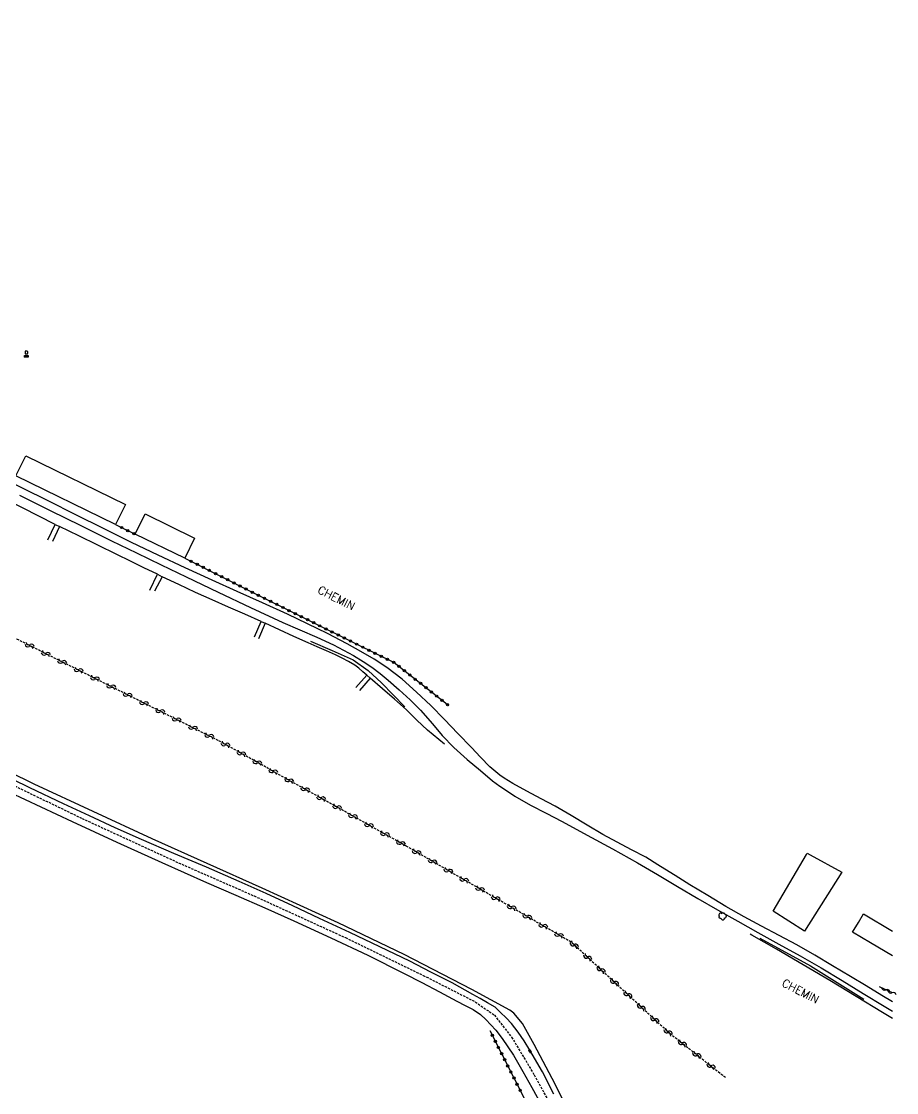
# Model space of a CAD drawing. Header units: millimetres. Extents: x 81006 to 82001, y 143028 to 144000.
# Drawn here: x 81809.5 to 82000.9, y 143436.8 to 143670.9 of the extents above; entities that cross this region are included whole.
import ezdxf
from ezdxf.enums import TextEntityAlignment as Align

# ---------------------------------------------------------------- set-up
doc = ezdxf.new("R2010")
doc.units = ezdxf.units.MM
doc.linetypes.add('DASHED', pattern=[0.75, 0.5, -0.25])
doc.layers.get('0').update_dxf_attribs({"linetype": 'CONTINUOUS'})
for name, color, linetype in [('W0001', 6, 'DASHED'), ('W0008', 7, 'CONTINUOUS'), ('W0010', 4, 'CONTINUOUS'), ('W0071', 7, 'CONTINUOUS'), ('W0104', 1, 'CONTINUOUS'), ('W0105', 7, 'CONTINUOUS'), ('W0132', 7, 'CONTINUOUS'), ('W0300', 7, 'CONTINUOUS'), ('W0310', 3, 'CONTINUOUS'), ('W0323', 7, 'CONTINUOUS'), ('W0401', 7, 'CONTINUOUS'), ('W0438', 7, 'CONTINUOUS'), ('W0500', 5, 'DASHED'), ('W0510', 5, 'CONTINUOUS'), ('W0511', 5, 'CONTINUOUS'), ('W0989', 7, 'CONTINUOUS')]:
    doc.layers.add(name, color=color, linetype=linetype)
doc.styles.get("Standard").update_dxf_attribs({"font": 'romans.shx', "width": 0.85})

# ---------------------------------------------------------------- blocks, each defined once
blk = doc.blocks.new('T401')
for p, q in [((-0.3, 0.3), (0, 0.3)), ((-0.3, -0.25), (-0.3, 0.3)), ((-0.3, 0.15), (0, 0.15)), ((-0.3, 0), (0, 0)), ((0, 0.3), (0, -0.25)), ((-0.3, -0.15), (0, -0.15)), ((-0.3, -0.25), (-0.3, -0.3)), ((-0.3, -0.3), (0, -0.3)), ((0, -0.3), (0, -0.25))]:
    blk.add_line(p, q)
blk = doc.blocks.new('T438')
for p, q in [((-0.4, 0.2), (0.4, 0.2)), ((-0.4, -0.2), (-0.4, 0.2)), ((0.15, 1.1), (-0.3, 1.1)), ((-0.3, 1.1), (-0.3, 0.5)), ((-0.3, 0.5), (0.15, 0.5)), ((0.3, 0.65), (0.3, 0.95)), ((0.4, 0.2), (0.4, -0.2))]:
    blk.add_line(p, q)
at = {"flags": 128}
for points in [[(-0.4, -0.2), (0.4, 0.2)], [(0.4, -0.2), (-0.4, -0.2)]]:
    blk.add_lwpolyline(points, dxfattribs=at)
for centre, major_axis, start_param, end_param in [((0.15, 0.95), (0.106, -0.106), 0.785398, 2.356194), ((0.15, 0.65), (0.106, 0.106), 3.926991, 5.497787)]:
    blk.add_ellipse(centre, major_axis=major_axis, ratio=1, start_param=start_param, end_param=end_param)
blk = doc.blocks.new('T300')
for p, q in [((-0.8, 0.51), (-0.86, 0.34)), ((-0.86, 0.34), (-0.86, 0.17)), ((-0.86, 0.17), (-0.74, 0.06)), ((-0.69, 0.63), (-0.8, 0.51)), ((-0.8, -0.06), (-0.74, 0.06)), ((-0.74, 0.06), (-0.69, 0.11)), ((-0.57, 0.69), (-0.69, 0.63)), ((-0.46, 0.69), (-0.57, 0.69)), ((-0.29, 0.63), (-0.46, 0.69)), ((-0.29, 0.63), (-0.17, 0.74)), ((-0.23, 0.57), (-0.29, 0.63)), ((-0.17, 0.74), (-0.06, 0.8)), ((-0.06, 0.8), (0.06, 0.8)), ((0.06, 0.8), (0.23, 0.74)), ((0.23, 0.74), (0.34, 0.63)), ((0.34, 0.63), (0.4, 0.51)), ((0.46, 0.46), (0.34, 0.46)), ((0.4, 0.51), (0.4, 0.46)), ((0.57, 0.4), (0.46, 0.46)), ((0.57, 0.4), (0.69, 0.29)), ((0.69, 0.29), (0.74, 0.17)), ((0.74, 0.06), (0.69, -0.17)), ((0.74, 0.17), (0.74, 0.06)), ((-0.8, -0.17), (-0.8, -0.06)), ((-0.8, -0.23), (-0.8, -0.17)), ((-0.74, -0.34), (-0.8, -0.23)), ((-0.69, -0.4), (-0.74, -0.34)), ((-0.51, -0.46), (-0.69, -0.4)), ((-0.4, -0.46), (-0.51, -0.46)), ((-0.4, -0.46), (-0.34, -0.46)), ((-0.34, -0.46), (-0.34, -0.4)), ((-0.34, -0.51), (-0.34, -0.46)), ((-0.29, -0.63), (-0.34, -0.51)), ((-0.17, -0.74), (-0.29, -0.63)), ((-0.06, -0.8), (-0.17, -0.74)), ((0.06, -0.8), (-0.06, -0.8)), ((0.17, -0.74), (0.06, -0.8)), ((0.23, -0.69), (0.17, -0.74)), ((0.29, -0.46), (0.23, -0.46)), ((0.29, -0.63), (0.23, -0.69)), ((0.46, -0.4), (0.29, -0.46)), ((0.34, -0.51), (0.29, -0.63)), ((0.34, -0.51), (0.34, -0.46)), ((0.57, -0.34), (0.46, -0.4)), ((0.63, -0.29), (0.57, -0.34)), ((0.69, -0.17), (0.63, -0.29))]:
    blk.add_line(p, q)
blk = doc.blocks.new('t310o')
at = {"color": 0, "linetype": 'Continuous'}
for centre, start, end in [((-0.5, 0.38), 216.8699, 323.1304), ((0.5, -0.37), 36.8699, 143.1303)]:
    blk.add_arc(centre, 0.625, start, end, dxfattribs=at)
blk = doc.blocks.new('t323o')
at = {"color": 0, "linetype": 'Continuous'}
for radius in [0.25, 0.15]:
    blk.add_circle((0, 0), radius, dxfattribs=at)
blk = doc.blocks.new('t500o')
at = {"color": 0, "linetype": 'Continuous'}
for centre, start, end in [((-0.5, 0.625), 216.8699, 323.1301), ((0.5, -0.125), 36.8699, 143.1301), ((0.5, -0.625), 36.8699, 143.1301), ((-0.5, 0.125), 216.8699, 323.1301)]:
    blk.add_arc(centre, 0.625, start, end, dxfattribs=at)

msp = doc.modelspace()

# ---------------------------------------------------------------- linework, layer by layer
at = {"layer": 'W0001'}
msp.add_lwpolyline([(81800.62, 143507.4), (81822.78, 143496.7), (81843.89, 143487), (81860.41, 143479.76), (81880.36, 143470.65), (81897.4, 143462.39), (81908.77, 143456.61), (81912.96, 143453.69), (81916.72, 143448.91), (81921.66, 143440.67), (81929, 143427.14)], dxfattribs=at)
at = {"layer": 'W0008'}
for points in [[(81925.95, 143436.44), (81923.47, 143441.34), (81920.73, 143446.07), (81919.45, 143448.05), (81918.13, 143450), (81916.69, 143451.85), (81915.54, 143453.09), (81914.32, 143454.27), (81913.1, 143455.46), (81911.48, 143456.39), (81909.87, 143457.32), (81908.24, 143458.24), (81903.69, 143460.73), (81899.09, 143463.12), (81894.46, 143465.47), (81887.92, 143468.66), (81881.32, 143471.76), (81874.72, 143474.83), (81868.87, 143477.57), (81863.01, 143480.28), (81857.13, 143482.95), (81850.01, 143486.04), (81842.87, 143489.05), (81835.74, 143492.12), (81830.05, 143494.68), (81824.37, 143497.27), (81818.71, 143499.91), (81811.34, 143503.42), (81804.01, 143507)], [(81806.88, 143502.46), (81813.75, 143499.22), (81820.64, 143496), (81830.4, 143491.5), (81840.19, 143487.07), (81850.01, 143482.68), (81856.38, 143479.9), (81862.75, 143477.14), (81869.1, 143474.33), (81877.2, 143470.62), (81885.25, 143466.81), (81893.22, 143462.84), (81897.09, 143460.84), (81900.95, 143458.81), (81904.77, 143456.73), (81906.53, 143455.82), (81908.29, 143454.9), (81909.92, 143453.83), (81911.11, 143452.77), (81912.21, 143451.61), (81913.26, 143450.4), (81914.63, 143448.63), (81915.88, 143446.78), (81917.14, 143444.92), (81919.15, 143441.38), (81921.16, 143437.85), (81923.15, 143434.3)]]:
    msp.add_lwpolyline(points, dxfattribs=at)
at = {"layer": 'W0010'}
for points in [[(81872.74, 143535.48), (81877.5, 143533.45), (81882.04, 143531.35), (81885.36, 143529.07), (81888.27, 143526.33), (81893.35, 143521.1)], [(81971.02, 143470.54), (81982.1, 143464.49), (81993.73, 143457.2)]]:
    msp.add_lwpolyline(points, dxfattribs=at)
at = {"layer": 'W0071'}
for points in [[(81946.09, 143488.21), (81942.96, 143489.86), (81939.82, 143491.52), (81936.71, 143493.21), (81933.23, 143495.24), (81929.77, 143497.33), (81926.28, 143499.37), (81923.18, 143501.02), (81920.07, 143502.63), (81917.01, 143504.36), (81916.05, 143504.94), (81915.09, 143505.53), (81914.17, 143506.16), (81911.97, 143508.02), (81909.95, 143510.11), (81907.95, 143512.21), (81904.98, 143515.27), (81902.05, 143518.36), (81899.04, 143521.36), (81895.95, 143524.29), (81892.79, 143527.12), (81889.45, 143529.73), (81886.63, 143531.55), (81883.71, 143533.23), (81880.75, 143534.86), (81876.46, 143537.11), (81872.1, 143539.24), (81867.73, 143541.33), (81862.24, 143543.86), (81856.72, 143546.31), (81851.21, 143548.79), (81845.32, 143551.51), (81839.44, 143554.26), (81833.57, 143557.06), (81827.48, 143560.05), (81821.41, 143563.08), (81815.34, 143566.13), (81809.9, 143568.83), (81804.47, 143571.53)], [(81809.1, 143567.37), (81815.81, 143564.05), (81822.52, 143560.71), (81829.24, 143557.4), (81834.65, 143554.76), (81840.08, 143552.13), (81845.51, 143549.52), (81852.55, 143546.14), (81859.6, 143542.78), (81866.69, 143539.51), (81870.41, 143537.91), (81874.14, 143536.34), (81877.8, 143534.63), (81879.99, 143533.5), (81882.16, 143532.31), (81884.27, 143531.03), (81886.14, 143529.75), (81887.95, 143528.38), (81889.72, 143526.96), (81892.16, 143524.84), (81894.51, 143522.62), (81896.83, 143520.37), (81899.39, 143517.35), (81901.55, 143514.86), (81904.09, 143512.19), (81907, 143509.56), (81909.93, 143507.2), (81912.56, 143504.91), (81914.15, 143503.74), (81915.79, 143502.64), (81917.45, 143501.57), (81920.82, 143499.62), (81924.29, 143497.84), (81927.75, 143496.04), (81933.26, 143493.06), (81938.77, 143490.06), (81944.24, 143487), (81948.65, 143484.42), (81953.04, 143481.8), (81957.44, 143479.2), (81961.79, 143476.7), (81966.17, 143474.23), (81970.54, 143471.77), (81975.17, 143469.2), (81979.8, 143466.64), (81984.4, 143464.03), (81989.01, 143461.26), (81993.6, 143458.44), (81998.2, 143455.65), (82000, 143454.59)], [(82000, 143456.63), (81997.67, 143458.02), (81994.24, 143460.08), (81990.81, 143462.14), (81986.92, 143464.49), (81983.03, 143466.82), (81979.1, 143469.09), (81975.26, 143471.14), (81971.4, 143473.14), (81967.56, 143475.19), (81963.58, 143477.48), (81959.64, 143479.83), (81955.72, 143482.22), (81952.5, 143484.2), (81949.29, 143486.21), (81948.69, 143486.59), (81946.09, 143488.21)]]:
    msp.add_lwpolyline(points, dxfattribs=at)
at = {"layer": 'W0104'}
for points in [[(81830.08, 143560.97), (81808.28, 143571.61), (81810.44, 143575.98), (81832.27, 143565.36), (81830.08, 143560.97)], [(81845.28, 143553.62), (81834.38, 143558.84), (81836.6, 143563.26), (81847.38, 143557.97)]]:
    msp.add_lwpolyline(points, close=True, dxfattribs=at)
at = {"layer": 'W0105'}
for points in [[(81815.27, 143557.59), (81816.91, 143560.99), (81817.87, 143560.53), (81816.28, 143557.23)], [(81837.6, 143546.61), (81839.26, 143550.07), (81840.28, 143549.53), (81838.61, 143546.36)], [(81860.48, 143536.42), (81861.93, 143539.77), (81862.81, 143539.39), (81861.35, 143535.99)], [(81882.68, 143525.33), (81885.03, 143528.04), (81885.81, 143527.37), (81883.48, 143524.68)]]:
    msp.add_lwpolyline(points, dxfattribs=at)
at = {"layer": 'W0132'}
msp.add_lwpolyline([(81980.81, 143472.06), (81973.95, 143476.41), (81981.2, 143488.79), (81981.38, 143489.11), (81981.99, 143488.78), (81988.98, 143484.95)], close=True, dxfattribs=at)
msp.add_lwpolyline([(82000, 143466.68), (81995.23, 143469.52), (81991.31, 143471.85), (81992.58, 143473.99), (81993.68, 143475.84), (82000, 143472.08)], dxfattribs=at)
at = {"layer": 'W0310'}
msp.add_lwpolyline([(82000, 143458.57), (81997.21, 143459.91)], dxfattribs=at)
at = {"layer": 'W0323'}
for points in [[(81830.08, 143560.97), (81834.38, 143558.84)], [(81845.28, 143553.62), (81860.16, 143546.08), (81882.9, 143534.77), (81891.03, 143530.78), (81902.96, 143521.37)], [(81911.96, 143450.35), (81922.65, 143429.23)]]:
    msp.add_lwpolyline(points, dxfattribs=at)
at = {"layer": 'W0500'}
msp.add_lwpolyline([(81963.48, 143440.05), (81951.23, 143449.75), (81929.76, 143469.66), (81893.67, 143490.67), (81852.54, 143513.76), (81794.52, 143542.94), (81740.29, 143572.1), (81694.52, 143599.1), (81659.58, 143617.6), (81634.73, 143632.38), (81609.46, 143652.72), (81586.77, 143670.94)], dxfattribs=at)
at = {"layer": 'W0510'}
for points in [[(81816.91, 143560.99), (81813.32, 143562.79), (81809.73, 143564.6), (81806.15, 143566.4), (81802.62, 143568.17), (81799.1, 143569.95), (81795.57, 143571.72)], [(81839.26, 143550.07), (81836.3, 143551.52), (81833.34, 143552.97), (81830.38, 143554.43), (81826.21, 143556.46), (81822.04, 143558.49), (81817.87, 143560.53)], [(81861.93, 143539.77), (81858.37, 143541.33), (81854.8, 143542.88), (81851.24, 143544.46), (81847.58, 143546.13), (81843.93, 143547.83), (81840.28, 143549.53)], [(81885.03, 143528.04), (81884.18, 143528.78), (81883.34, 143529.52), (81882.45, 143530.2), (81881.08, 143531.04), (81879.64, 143531.76), (81878.18, 143532.46), (81876.21, 143533.37), (81874.22, 143534.22), (81872.23, 143535.09), (81869.08, 143536.51), (81865.95, 143537.95), (81862.81, 143539.39)], [(81902.04, 143512.93), (81902.04, 143512.93), (81898.32, 143515.99), (81896.02, 143518.22), (81893.7, 143520.41), (81891.09, 143522.75), (81888.45, 143525.06), (81885.81, 143527.37)], [(82000, 143452.98), (81997.83, 143454.29), (81986.29, 143461.25), (81974.69, 143468.09), (81969.29, 143471.19), (81968.92, 143471.39)]]:
    msp.add_lwpolyline(points, dxfattribs=at)
at = {"layer": 'W0511'}
msp.add_lwpolyline([(81936.27, 143419.34), (81927.05, 143436.97), (81927.04, 143436.98), (81926.61, 143437.8), (81926.24, 143438.59), (81926.23, 143438.59), (81921.66, 143447.28), (81919.07, 143451.87), (81917.2, 143454.17), (81916.3, 143454.79), (81908.03, 143459.31), (81893.25, 143466.98), (81878.79, 143473.9), (81862.18, 143481.44), (81838.12, 143492.23), (81812.33, 143504.2), (81790.51, 143514.94)], dxfattribs=at)

# ---------------------------------------------------------------- block references
at = {"layer": 'W0300'}
msp.add_blockref('T300', (81962.91, 143475.3), dxfattribs=at)
at = {"layer": 'W0310', "rotation": 154.3527752288483}
for p in [(81998.56, 143459.26), (81999.91, 143458.61)]:
    msp.add_blockref('t310o', p, dxfattribs=at)
at = {"layer": 'W0323'}
for p, rotation in [((81831.42, 143560.3), 333.6915911358914), ((81832.77, 143559.64), 333.6915911358914), ((81834.11, 143558.97), 333.6915911358914), ((81846.62, 143552.94), 333.1431743923591), ((81847.96, 143552.26), 333.1431743923591), ((81849.29, 143551.58), 333.1431743923591), ((81850.63, 143550.91), 333.1431743923591), ((81851.97, 143550.23), 333.1431743923591), ((81853.31, 143549.55), 333.1431743923591), ((81854.65, 143548.87), 333.1431743923591), ((81855.98, 143548.19), 333.1431743923591), ((81857.32, 143547.52), 333.1431743923591), ((81858.66, 143546.84), 333.1431743923591), ((81860, 143546.16), 333.1431743923591), ((81861.34, 143545.49), 333.5560173791678), ((81862.68, 143544.82), 333.5560173791678), ((81864.03, 143544.16), 333.5560173791678), ((81865.37, 143543.49), 333.5560173791678), ((81866.71, 143542.82), 333.5560173791678), ((81868.06, 143542.15), 333.5560173791678), ((81869.4, 143541.48), 333.5560173791678), ((81870.74, 143540.82), 333.5560173791678), ((81872.09, 143540.15), 333.5560173791678), ((81873.43, 143539.48), 333.5560173791678), ((81874.77, 143538.81), 333.5560173791678), ((81876.12, 143538.14), 333.5560173791678), ((81877.46, 143537.48), 333.5560173791678), ((81878.8, 143536.81), 333.5560173791678), ((81880.14, 143536.14), 333.5560173791678), ((81881.49, 143535.47), 333.5560173791678), ((81882.83, 143534.8), 333.5560173791678), ((81884.18, 143534.14), 333.8424188523044), ((81885.52, 143533.48), 333.8424188523044), ((81886.87, 143532.82), 333.8424188523044), ((81888.22, 143532.16), 333.8424188523044), ((81889.56, 143531.5), 333.8424188523044), ((81890.91, 143530.84), 333.8424188523044), ((81892.1, 143529.93), 321.7169289257845), ((81893.28, 143529), 321.7169289257845), ((81894.46, 143528.07), 321.7169289257845), ((81895.63, 143527.14), 321.7169289257845), ((81896.81, 143526.22), 321.7169289257845), ((81897.99, 143525.29), 321.7169289257845), ((81899.17, 143524.36), 321.7169289257845), ((81900.34, 143523.43), 321.7169289257845), ((81901.52, 143522.5), 321.7169289257845), ((81902.7, 143521.57), 321.7169289257845), ((81912.49, 143449.31), 296.8497739110682), ((81913.17, 143447.97), 296.8497739110682), ((81913.84, 143446.63), 296.8497739110682), ((81914.52, 143445.29), 296.8497739110682), ((81915.2, 143443.95), 296.8497739110682), ((81915.88, 143442.61), 296.8497739110682), ((81916.55, 143441.28), 296.8497739110682), ((81917.23, 143439.94), 296.8497739110682), ((81917.91, 143438.6), 296.8497739110682), ((81918.59, 143437.26), 296.8497739110682)]:
    msp.add_blockref('t323o', p, dxfattribs=dict(at, rotation=rotation))
at = {"layer": 'W0401', "rotation": 30.11770912725856}
msp.add_blockref('T401', (81920.87, 143445.91), dxfattribs=at)
at = {"layer": 'W0438'}
msp.add_blockref('T438', (81810.6, 143597.74), dxfattribs=at)
at = {"layer": 'W0500'}
for p, rotation in [((81811.3, 143534.5), 153.3055330384928), ((81814.87, 143532.71), 153.3055330384928), ((81818.44, 143530.91), 153.3055330384928), ((81822.02, 143529.11), 153.3055330384928), ((81825.59, 143527.32), 153.3055330384928), ((81829.16, 143525.52), 153.3055330384928), ((81832.74, 143523.72), 153.3055330384928), ((81836.31, 143521.92), 153.3055330384928), ((81839.89, 143520.13), 153.3055330384928), ((81843.46, 143518.33), 153.3055330384928), ((81847.03, 143516.53), 153.3055330384928), ((81850.61, 143514.74), 153.3055330384928), ((81854.14, 143512.87), 150.6893610947359), ((81857.63, 143510.91), 150.6893610947359), ((81861.12, 143508.95), 150.6893610947359), ((81864.6, 143506.99), 150.6893610947359), ((81868.09, 143505.03), 150.6893610947359), ((81871.58, 143503.08), 150.6893610947359), ((81875.07, 143501.12), 150.6893610947359), ((81878.56, 143499.16), 150.6893610947359), ((81882.04, 143497.2), 150.6893610947359), ((81885.53, 143495.24), 150.6893610947359), ((81889.02, 143493.28), 150.6893610947359), ((81892.51, 143491.33), 150.6893610947359), ((81895.97, 143489.33), 149.7939305689825), ((81899.43, 143487.32), 149.7939305689825), ((81902.89, 143485.31), 149.7939305689825), ((81906.35, 143483.29), 149.7939305689825), ((81909.8, 143481.28), 149.7939305689825), ((81913.26, 143479.27), 149.7939305689825), ((81916.72, 143477.26), 149.7939305689825), ((81920.17, 143475.24), 149.7939305689825), ((81923.63, 143473.23), 149.7939305689825), ((81927.09, 143471.22), 149.7939305689825), ((81930.42, 143469.05), 137.1450621541198), ((81933.36, 143466.33), 137.1450621541198), ((81936.29, 143463.61), 137.1450621541198), ((81939.22, 143460.89), 137.1450621541198), ((81942.15, 143458.16), 137.1450621541198), ((81945.09, 143455.44), 137.1450621541198), ((81948.02, 143452.72), 137.1450621541198), ((81950.95, 143450), 137.1450621541198), ((81954.07, 143447.5), 141.6455725249452), ((81957.21, 143445.02), 141.6455725249452), ((81960.34, 143442.53), 141.6455725249452)]:
    msp.add_blockref('t500o', p, dxfattribs=dict(at, rotation=rotation))

# ---------------------------------------------------------------- texts
at = {"layer": 'W0989'}
for p in [(81878.4, 143544.91), (81979.92, 143458.95)]:
    msp.add_text('CHEMIN', height=1.75, rotation=332.7575, dxfattribs=at).set_placement(p, align=Align.MIDDLE_CENTER)

doc.saveas('drawing.dxf')
